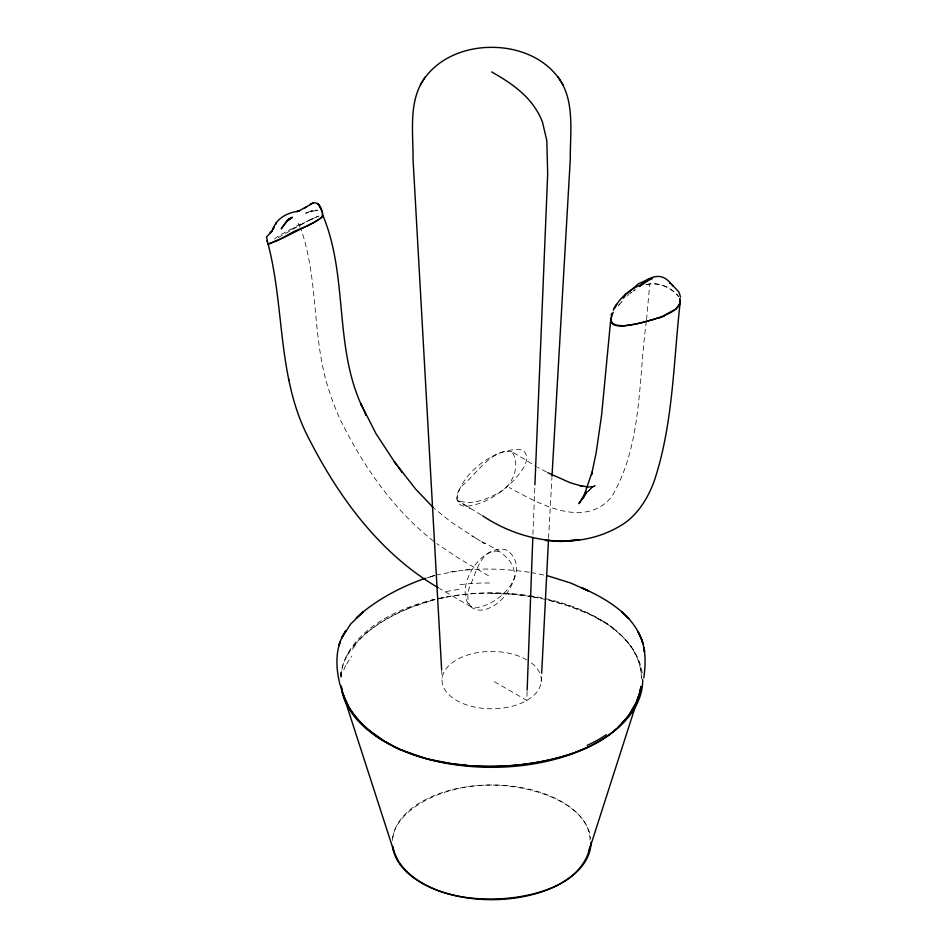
<?xml version="1.0" encoding="UTF-8"?>
<svg xmlns="http://www.w3.org/2000/svg" width="947" height="947" viewBox="0 0 947 947"><rect width="100%" height="100%" fill="white"/><g stroke="black" fill="none" stroke-linecap="round" stroke-linejoin="round"><path stroke-width="0.71" stroke-dasharray="4.74 3.55" d="M527.1 691.606L526.781 700.401L491.659 680.124M532.936 534.439L534.913 484.722M340.849 677.567C341.394 657.727 355.445 641.439 370.313 629.755A167.441 96.677 0 0 1 394.627 614.579C436.792 593.591 485.799 588.62 531.894 596.752M541.234 681.852L541.684 673.068M548.562 538.263L551.912 477.75M646.552 319.601L649.678 284.798M646.422 321.057C638.16 379.416 642.634 444.427 611.715 496.749C584.406 529.503 538.429 503.686 509.226 487.527M347.218 655.253L351.219 649.121M618.178 305.893L622.996 300.258M618.971 304.875L619.729 303.975M354.261 645.144L367.14 632.17M588.04 491.529L591.461 487.563L588.489 490.759M621.268 302.176L622.049 301.288M627.127 296.139L628.784 294.647M587.495 491.813L594.243 485.728L589.886 489.054L596.48 484.923L591.993 487.184L595.201 485.894L589.638 486.983M274.476 239.118L276.713 237.247A42.544 32.281 58.2 0 1 278.146 236.217L289.072 230.085M630.809 292.907L631.791 292.126L629.601 293.901M632.904 291.297L635.094 289.818M634.135 290.421L635.236 289.711M278.193 237.602L304.461 222.758M300.459 224.889L308.84 220.497A12.122 1.054 -28 0 1 312.226 218.769M305.869 222.024L308.663 220.58M308.84 220.497L318.961 216.011M313.729 218.153L318.701 216.094A33.737 1.302 -22.9 0 1 319.565 215.821M290.871 229.221L295.855 227.114M307.408 212.459L313.114 210.435L317.719 210.317L315.162 210.258L316.973 210.293L305.585 213.182L309.101 211.797L306.449 212.838M408.713 608.128L431.11 600.741M434.661 575.456L426.683 578.049L434.566 575.504L427.937 577.481M311.184 210.944L313.114 210.435M439.763 598.563L448.7 596.646M646.564 284.597C658.354 281.602 671.151 287.261 678.597 296.47M645.996 284.751C657.999 281.46 671.186 287.178 678.703 296.683M435.987 575.03L458.585 570.887M450.18 571.976C476.412 567.561 503.402 568.567 529.657 572.26M469.582 569.561L465.013 570.058L467.664 569.774M588.371 487.125L591.33 486.971M509.912 593.852L531.374 596.551M531.007 572.462L547.342 575.705M533.315 597.001L545.934 599.558M532.534 596.764L541.743 598.587M548.562 600.161L568.508 605.82L586.903 613.135M498.761 551.379C481.739 548.502 476.305 571.538 471.109 583.435C466.279 591.911 464.953 612.946 480.413 606.743C502.786 601.854 530.876 570.792 508.03 550.752A40.449 23.355 -60 0 0 495.518 549.852C484.331 553.214 475.808 562.4 470.399 572.45A30.399 17.555 -60 0 0 466.184 583.541C464.018 592.124 464.657 603.618 473.24 608.471A40.449 23.355 -60 0 0 485.74 609.371C499.673 604.944 509.9 592.206 514.162 578.558C517.24 558.505 494.961 548.349 480.484 541.045L484.911 543.685L471.606 535.765M511.735 451.589C492.606 448.535 477.099 472.79 464.231 483.941C454.323 491.268 453.293 509.036 469.534 505.911C486.734 503.094 501.673 492.416 513.795 480.354C520.163 473.109 533.09 458.916 522.851 450.074C497.222 445.433 459.674 473.63 456.856 499.353C469.57 507.746 491.292 497.554 503.117 490.108C514.126 481.774 520.294 463.308 511.735 451.589L536.274 466.469M546.514 472.056L537.565 467.191M470.896 606.743L439.491 588.501M488.451 575.717L459.141 558.588L436.78 543.602M598.113 618.793L603.286 621.824M481.407 515.085L457.78 500.679L470.339 508.527L468.741 507.521M475.939 538.346L450.677 521.738L434.282 508.515M433.667 541.258C392.946 509.308 362.654 465.249 340.02 419.142A160.256 92.522 60 0 1 329.686 392.508C311.599 339.937 319.151 282.395 301.264 229.92M612.993 628.394C628.772 639.852 641.521 657.857 641.462 677.981M298.21 223.374L300.045 227.304M441.633 669.553L442.095 678.395M641.415 678.561C641.237 644.031 608.85 621.658 579.895 610.176A164.814 95.15 0 0 0 548.704 600.173M590.076 839.93C589.152 817.817 568.307 803.79 549.686 796.309A108.384 62.573 0 0 0 529.172 789.727C495.648 781.606 458.999 783.678 427.855 799.209A110.112 63.567 0 0 0 411.862 809.188C402.013 816.918 392.709 827.761 392.472 840.912A99.317 57.341 0 0 1 489.303 784.992A99.317 57.341 0 0 1 590.727 838.225M531.421 662.947A49.658 28.67 0 0 1 499.898 708.403A49.658 28.67 0 0 1 444.368 671.399A49.658 28.67 0 0 1 526.781 659.858M340.813 675.85A151.035 87.195 0 0 1 491.529 592.929A151.035 87.195 0 0 1 642.504 675.684M341.382 676.998A139.659 80.4 4.3 0 1 340.683 669.754M343.773 669.991A131.882 75.807 -3.2 0 1 346.401 664.107M346.673 664.131A125.359 71.108 -3.8 0 1 351.81 656.212M352.379 649.263A175.337 92.321 -8.5 0 1 355.492 645.333M367.412 632.276A169.454 96.298 -0.8 0 1 408.962 608.329M430.755 600.386A173.218 83.727 -3.2 0 1 434.152 599.498M445.966 591.626A123.702 79.075 1.7 0 1 461.532 589.105M459.934 584.69A135.93 87.088 1.2 0 1 492.002 583.068M491.671 593.497A144.82 81.525 0 0 1 509.782 594.314M587.057 613.029A155.592 88.426 0.7 0 1 598.279 618.699M603.914 621.492A156.847 89.574 0.5 0 1 613.597 628.133M619.598 300.329A124.4 80.365 8.3 0 1 621.078 298.483M624.274 294.872A124.4 80.365 8.3 0 1 626.003 293.108M311.232 219.455A13.447 0.758 -26.8 0 1 312.818 218.71M300.59 224.06A28.493 9.316 -34.1 0 1 296.245 226.226M289.155 230.216A60.608 49.22 42.9 0 1 290.966 229.375"/><path stroke-width="1.42" d="M527.148 690.138L532.818 537.375M534.913 484.722L547.686 173.952L546.821 140.653L542.489 122.163A41.348 23.876 60 0 0 534.866 107.567C524.188 91.823 507.959 81.146 491.659 71.936M541.684 673.068L548.491 539.719M551.994 476.282L570.295 159.191C570.023 130.97 575.906 96.831 555.167 73.724C539.624 55.648 515.121 47.255 491.659 47.35C468.209 47.255 443.705 55.648 428.151 73.724C407.423 96.831 413.306 130.97 413.034 159.191L441.633 669.553M482.639 515.772C524.295 543.815 582.476 552.03 625.529 522.495C639.71 511.925 648.967 496.074 654.708 479.608C673.27 422.705 673.447 361.896 680.112 302.922L679.78 298.79M322.726 215.466L321.944 217.325L313.599 222.604M612.496 314.262L610.779 319.317L601.57 415.342L596.101 453.175L591.544 474.636L592.112 472.115L583.245 497.956L586.323 491.493L578.948 503.674L586.891 492.203M643.806 677.874C646.008 662.545 646.091 645.937 638.183 632.087L641.687 639.746C637.674 628.926 630.655 619.409 621.895 611.94L628.713 618.486C615.645 604.636 598.693 595.261 581.434 587.637L588.572 590.987L570.639 582.997L547.342 575.705M640.977 686.397L639.249 694.696M322.572 213.442L322.382 214.484M268.522 243.758L268.19 244.29L278.323 240.171M611.383 316.452L611.146 320.062A10.18 8.192 -2.5 0 0 611.466 321.483M588.868 851.199L639.474 693.654M680.112 302.922L676.04 308.888L663.8 315.753M637.047 700.898L629.104 715.009L617.858 727.687M613.301 310.225C619.042 298.518 629.234 289.309 641.45 284.656L640.563 285.201C649.606 276.264 661.906 271.777 670.689 283.567L669.754 282.739L673.412 286.136L672.098 284.822M612.093 314.357L613.265 312.321M272.263 230.429L274.405 226.404L272.878 229.352C276.323 218.544 287.154 212.755 297.749 211.347L296.802 211.607L299.714 210.589L297.547 211.394M420.385 84.792L425.262 76.932M271.576 231.506L272.464 230.145M616.26 305.029L614.224 308.414L616.686 304.389M318.867 219.491L315.564 221.503A18.277 2.711 -24.5 0 1 313.8 222.509L283.709 237.638L268.261 244.006M270.854 232.429L271.825 231.175L266.545 236.975L267.883 243.497M624.026 297.05L625.387 295.488M626.796 293.925L638.337 283.792L649.121 279.081L647.878 279.401M623.517 297.583L623.079 298.033L623.836 297.299M362.677 612.247L356.309 617.989L363.328 611.738L362.677 612.247C381.239 597.249 402.83 586.169 425.286 578.274M289.782 218.686L287.852 220.367L292.434 217.277L286.858 220.805L281.235 228.807L286.965 221.385L291.309 217.739M363.328 611.738L350.674 624.026L341.618 638.124L345.821 630.773C334.729 646.623 335.451 667.434 340.198 685.379M616.828 728.61L610.46 733.842M642.457 284.585L647.002 281.318M639.77 286.562L640.669 285.911M608.199 735.523L609.335 734.683M319.589 219.029L322.252 216.674L322.631 213.572M304.271 208.233L311.078 204.102L310.474 204.422C316.665 199.32 321.388 207.263 322.382 212.838M289.924 218.426L288.468 219.361L291.83 217.467M647.618 280.928L650.068 279.554M306.307 206.92L298.743 211.003M313.149 222.853L309.136 225.007M308.426 225.386L293.759 231.624L278.915 239.899M589.01 746.698L575.646 752.261M311.989 203.629L313.007 203.203M650.944 279.069L652.223 278.584M574.024 752.853C539.47 764.892 502.23 768.289 465.877 765.46M658.496 317.754L652.767 319.624M648.47 279.247L651.714 278.477L650.849 278.667M643.7 322.169L636.372 323.898M634.833 324.217L623.801 325.78M560.896 541.459L578.83 539.897L560.896 541.459L545.413 540.477M622.996 325.815L616.592 325.176L612.981 323.578A5.433 4.202 1.6 0 1 612.295 322.844L611.513 321.471M588.632 486.888L580.227 485.929L582.902 486.379L570.343 482.804L547.78 472.731M455.01 764.288L427.05 758.926L401.836 750.131M393.159 746.011L385.145 741.584L370.159 731.12A162.434 93.789 0 0 1 348.756 706.864L342.932 693.689L341.358 686.989M385.18 741.596C416.917 760.382 454.465 766.478 490.889 766.419A167.418 96.653 0 0 0 526.461 763.98C568.816 758.05 618.45 742.874 637.201 700.413A165.275 95.422 0 0 0 640.906 686.812M438.295 587.756C380.682 554.208 339.642 498.524 309.693 440.154C277.116 379.546 284.988 308.805 268.143 244.208M375.32 735.121C360.227 724.1 346.709 709.137 342.056 690.623A144.512 83.407 -0.6 0 1 341.275 686.445M433.288 507.592L415.65 489.102L394.153 461.509L402.179 472.293L401.173 470.919M672.808 285.532L679.035 292.209L680.562 297.121M394.911 462.527L375.983 433.643L361.008 404.097L361.92 406.204C333.971 346.176 348.212 276.382 323.022 215.738M558.067 76.932L562.944 84.792M361.008 404.097L366.193 415.52L365.53 414.028M320.832 208.66L320.358 207.582M342.932 693.689L393.857 851.235L397.693 859.888A106.822 61.673 0 0 0 411.767 875.845C433.986 893.601 463.343 899.129 491.162 899.058A110.089 63.556 0 0 0 514.552 897.46C542.406 893.554 575.042 883.575 587.365 855.65A108.692 62.751 0 0 0 589.803 846.701M321.199 209.595L322.063 211.962M266.947 240.881L267.291 241.864M679.686 298.542C682.349 305.751 674.347 310.711 668.925 313.445C656.164 319.423 642.35 322.951 628.5 325.342C622.818 325.957 610.803 328.005 610.779 319.317M288.527 378.942L288.835 380.209M392.827 846.819L393.857 851.235M590.975 842.309A99.317 57.341 0 0 1 495.21 899.614A99.317 57.341 0 0 1 392.603 846.405M642.693 679.425A151.035 87.195 0 0 1 497.199 767.259A151.035 87.195 0 0 1 340.956 685.806M606.34 734.659A128.165 72.469 -1 0 1 587.176 745.396M465.971 765.129A136.486 70.409 0.9 0 1 455.152 763.98M401.54 750.367A156.148 92.25 -1.1 0 1 392.851 746.224M384.979 741.679A153.509 90.131 -0.9 0 1 375.154 735.192M639 694.684A150.171 84.981 -4.4 0 1 636.727 700.863M664.167 316.109A103.365 67.355 6.7 0 1 658.852 318.145M652.661 319.494A171.502 110.018 5.9 0 1 643.605 322.027M611.099 315.067A14.169 3.729 87.4 0 1 611.975 313.433M340.044 641.888L338.813 645.866L340.056 641.877M276.406 222.794L275.648 224.06L276.406 222.794M271.765 231.234L270.889 232.358L271.765 231.234M271.031 232.169L270.191 233.08L271.091 232.11M288.172 219.597L287.628 220.024L289.013 218.958L288.172 219.597M318.109 203.972L317.47 203.38L319.553 205.925L318.109 203.972M319.21 205.404L320.654 208.21L319.21 205.404M642.942 643.605L641.675 639.663L642.942 643.629M644.528 651.796L643.853 647.653L644.528 651.796"/></g></svg>
